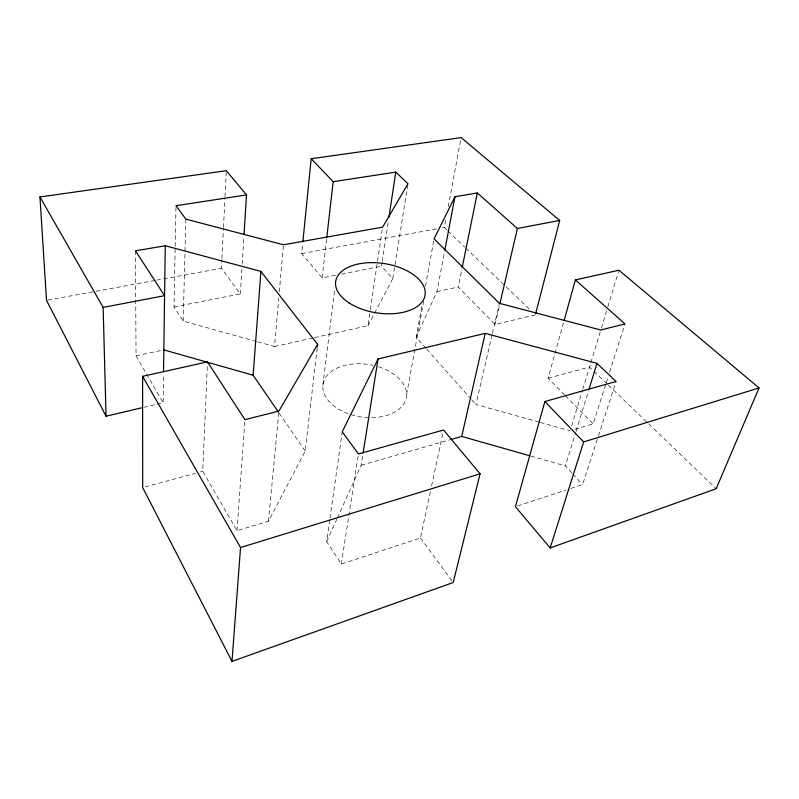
<?xml version="1.0" encoding="UTF-8"?>
<svg xmlns="http://www.w3.org/2000/svg" width="799" height="799" viewBox="0 0 799 799"><rect width="100%" height="100%" fill="white"/><g stroke="black" fill="none" stroke-linecap="round" stroke-linejoin="round"><path stroke-width="0.6" stroke-dasharray="4 3" d="M157.053 404.184L163.126 402.756L163.515 374.122M256.499 341.493L183.191 321.068L174.002 306.936L175.171 247.68M175.191 246.452L175.97 206.941M183.191 321.068L185.847 219.106M317.203 348.064L305.188 451.075L268.474 521.228L237.003 530.656L202.746 471.35L207.48 361.877M174.002 306.936L240.319 293.942L221.463 268.274L221.892 259.625M221.952 258.387L223.43 228.744M223.49 227.505L224.958 197.862M225.018 196.624L226.247 171.925M240.319 293.942L241.867 269.183M242.177 264.239L243.885 237.003M237.003 530.656L244.933 419.655M257.697 341.832L274.526 346.516L278.771 298.127M279.32 291.925L283.455 244.784M268.474 521.228L278.931 411.086M335.48 275.275L322.157 277.892L301.702 253.573L302.801 242.487M322.157 277.892L326.681 238.422M322.866 385.288L334.691 289.608M430.321 491.894L420.474 537.997L341.323 564.094L326.691 541.602L329.837 519.41M330.007 518.181L342.222 431.85M314.556 337.607L367.94 325.722L370.137 310.941M370.317 309.712L382.581 227.166M367.94 325.722L392.818 278.531L381.513 266.257L382.072 262.591M382.252 261.363L388.184 222.242M341.323 564.094L358.451 453.942M337.348 518.032L361.178 465.258L362.926 454.271M392.818 278.531L407.999 183.72M425.987 348.274L416.169 337.218L422.132 304.439M425.448 286.222L434.057 238.871M406.621 394.466L423.66 301.133M446.991 230.012L444.314 227.445L445.902 218.946M448.169 206.801L461.113 137.608M416.169 337.218L436.953 291.585L444.574 251.455M535.34 314.926L495.07 324.434L458.217 287.051L461.942 268.724M431.61 485.832L443.006 432.449M539.135 422.102L475.904 404.464L492.124 334.621M492.404 333.413L499.115 304.519M495.07 324.434L499.315 306.217M564.553 394.886L548.094 378.197L563.405 323.076M571.595 426.017L582.401 390.451M582.761 389.273L601.008 329.248M601.367 328.069L607.47 307.995M607.829 306.816L618.586 271.4M571.944 472.998L565.402 465.887L575.689 432.509M576.059 431.31L588.543 390.781M574.751 429.373L593.128 423.87L605.872 383.88M606.241 382.711L608.119 376.828M609.617 372.124L624.978 323.905M570.806 488.429L582.591 484.544L597.992 437.173M598.371 435.984L616.089 381.503M326.691 541.602L336.838 519.15M517.792 505.907L566.091 489.987M361.178 465.258L449.757 439.859M145.088 486.901L195.545 473.298M200.349 471.999L202.746 471.35M548.094 378.197L589.532 367.021L607.5 384.289M143.7 407.34L155.845 404.474M274.526 346.516L313.348 337.877M135.47 250.806L136.03 355.835L162.656 350.152M436.953 291.585L458.217 287.051M341.543 274.097L381.513 266.257M47.74 300.104L155.396 280.379M156.624 280.149L221.463 268.274M301.702 253.573L437.003 228.784M441.877 227.885L444.314 227.445M540.334 422.431L570.156 430.751M530.846 456.069L565.402 465.887M447.879 230.871L464.838 247.171M465.727 248.03L529.977 309.782M608.399 385.158L716.164 488.738M565.422 395.765L593.128 423.87M572.763 473.887L582.591 484.544M426.806 349.193L470.991 398.941M471.81 399.86L475.904 404.464M420.474 537.997L453.213 582.511M279.161 413.153L305.188 451.075M136.03 355.835L163.126 402.756M378.676 366.841A42.207 26.487 8.7 0 1 406.381 397.393A42.207 26.487 8.7 0 1 369.917 417.637M368.659 417.607A42.207 26.487 8.7 0 1 322.856 385.448A42.207 26.487 8.7 0 1 373.003 365.313"/><path stroke-width="1.2" d="M163.545 371.635L165.273 245.762L135.47 250.806L164.564 295.69L103.141 307.385L39.95 196.944L226.307 170.686L246.511 194.926L244.035 234.536M278.461 412.134L253.133 375.23L260.913 271.4L165.273 245.762M564.074 320.679L575.39 279.93L618.945 270.222L759.05 387.944L716.164 488.738L550.161 547.934L515.435 506.686L544.878 401.527L616.089 381.503L596.993 363.355L485.173 333.363L378.057 358.981L342.222 431.85L358.451 453.942L443.525 430.022L480.079 473.807L453.213 582.511L231.99 661.392L240.549 547.535L142.592 376.329L207.48 361.877L244.933 419.655L278.931 411.086L317.632 344.389L260.913 271.4M302.931 241.258L311.171 158.731L461.113 137.608L559.69 220.434L535.64 313.737M326.821 237.183L333.183 181.683L311.171 158.731M317.353 346.836L317.632 344.389M388.923 217.348L395.785 172.115L333.183 181.683M363.116 453.043L378.057 358.981M444.813 250.247L454.981 196.734L477.333 192.958L517.402 228.484L559.69 220.434M462.192 267.495L477.333 192.958M450.956 439.52L461.722 436.424L485.173 333.363M499.874 303.78L517.402 228.484M588.913 389.582L596.993 363.355M550.161 547.934L583.66 441.927L759.05 387.944M454.981 196.734L434.057 238.871L499.395 303.31L600.768 330.007L624.978 323.905L575.39 279.93M240.549 547.535L480.079 473.807M39.95 196.944L46.512 300.324L106.047 416.219L142.482 407.63M246.511 194.926L176 205.703L185.847 219.106L283.455 244.784L382.581 227.166L407.999 183.72L395.785 172.115M163.875 349.892L253.133 375.23M461.722 436.424L529.647 455.73M544.878 401.527L583.66 441.927M231.99 661.392L142.691 487.55L142.592 376.329M103.141 307.385L106.047 416.219M349.203 302.991A45.203 24.939 8.7 0 0 423.889 298.926A45.203 24.939 8.7 0 0 368.079 262.731A45.203 24.939 8.7 0 0 349.203 302.991"/></g></svg>
